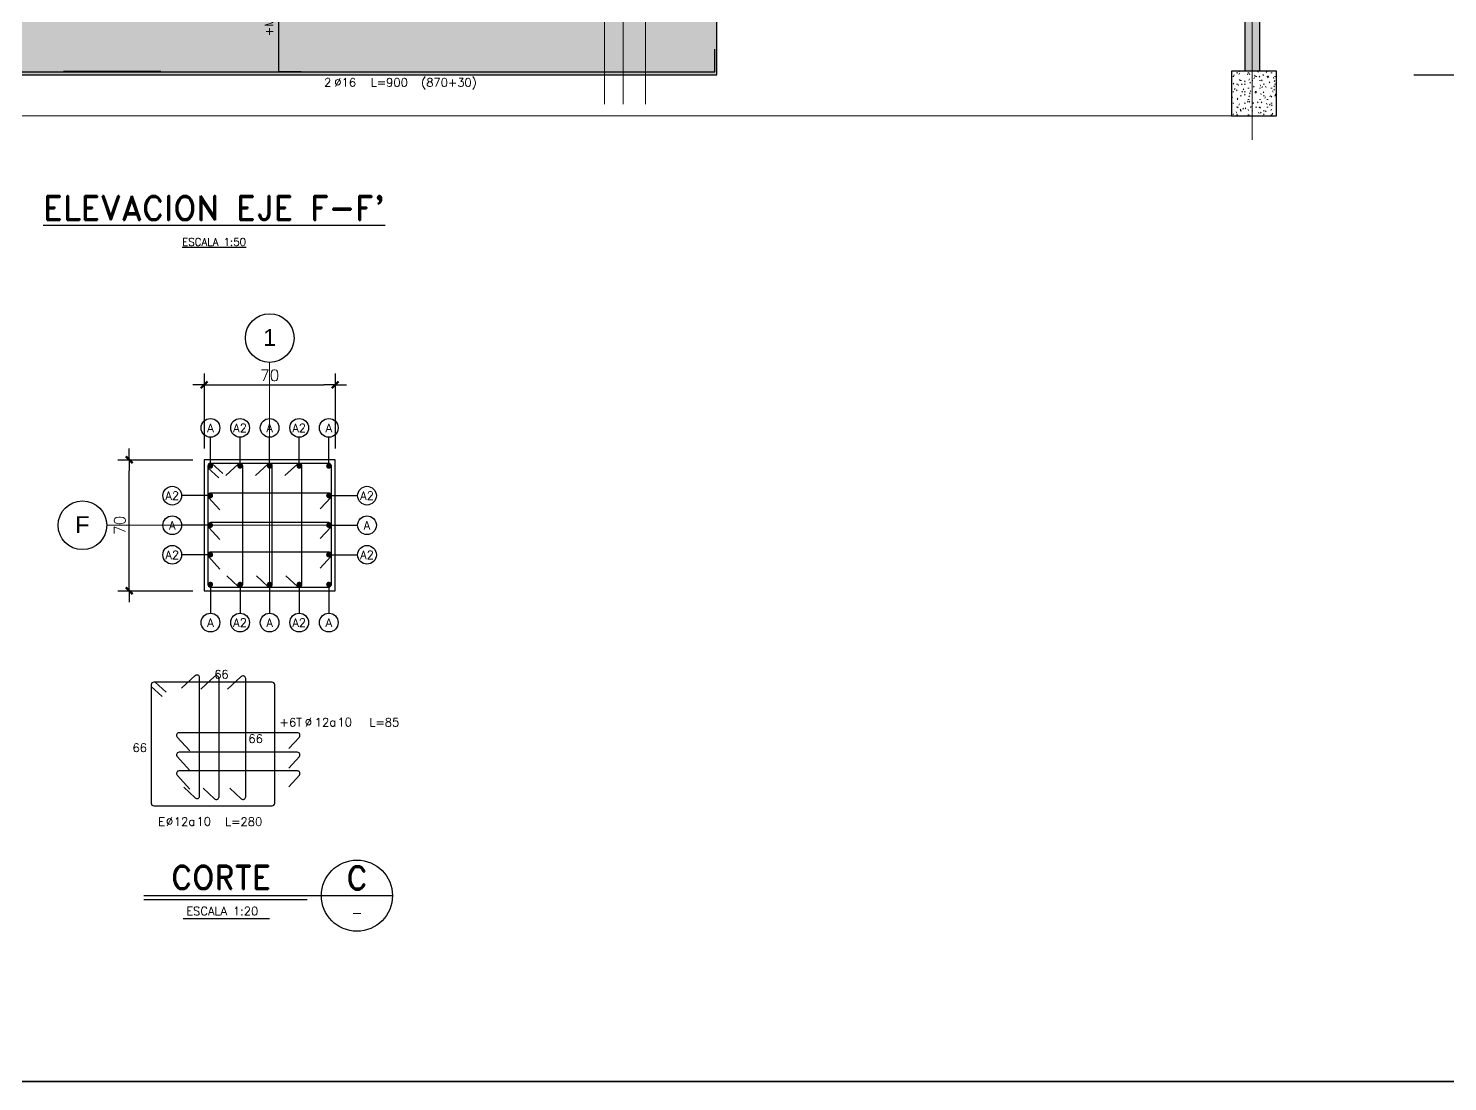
# Model space of a CAD drawing. Extents: x -58 to 5689, y 66 to 4123.
# Drawn here: x 1781 to 3676, y 68 to 1474 of the extents above; entities that cross this region are included whole.
import ezdxf
from ezdxf.enums import TextEntityAlignment as Align
from ezdxf.xclip import XClip

# ---------------------------------------------------------------- set-up
doc = ezdxf.new("R2010")
doc.units = 0
doc.header["$LTSCALE"] = 30
doc.header["$MEASUREMENT"] = 0
doc.header["$XCLIPFRAME"] = 0
doc.linetypes.add("EJEF-F'$0$RLE-PROYECCION", pattern=[0.71438, 0.47625, -0.23813])
doc.layers.get('0').update_dxf_attribs({"linetype": 'CONTINUOUS'})
for name, color, linetype in [("EJEF-F'$0$FE", 7, 'CONTINUOUS'), ("EJEF-F'$0$RL-CORTES", 5, 'CONTINUOUS'), ("EJEF-F'$0$RLA-CORTES", 5, 'CONTINUOUS'), ("EJEF-F'$0$RLA-COTAS2", 1, 'CONTINUOUS'), ("EJEF-F'$0$RLA-FE", 7, 'CONTINUOUS'), ('RLA-FORMATO', 7, 'CONTINUOUS')]:
    doc.layers.add(name, color=color, linetype=linetype)
doc.layers.add("EJEF-F'$0$RLA-ACHURADO", color=30, linetype="EJEF-F'$0$RLE-PROYECCION", lineweight=15, transparency=0.7)
for name, color, linetype, lineweight in [("EJEF-F'$0$RLA-CONTORNO", 30, 'CONTINUOUS', 25), ("EJEF-F'$0$RLA-EJE", 3, 'CONTINUOUS', 25), ("EJEF-F'$0$RLA-EJES", 1, 'CONTINUOUS', 9), ("EJEF-F'$0$RLA-NIVEL-1", 1, 'CONTINUOUS', 9), ("EJEF-F'$0$RLA-TITULO", 6, 'CONTINUOUS', 25)]:
    doc.layers.add(name, color=color, linetype=linetype, lineweight=lineweight)
doc.styles.add("EJEF-F'$0$Arial_1", font='arial.ttf', dxfattribs={"height": 22.5})
doc.styles.add("EJEF-F'$0$RomanD", font='romand.shx', dxfattribs={"height": 31.5})
doc.styles.add("EJEF-F'$0$RomanD_1", font='romand__.ttf', dxfattribs={"height": 10})
doc.styles.add("EJEF-F'$0$RomanS", font='romans.shx', dxfattribs={"height": 11.25})
doc.styles.add("EJEF-F'$0$SIETE50", font='ROMAND.SHX', dxfattribs={"height": 31.5})
doc.dimstyles.new("EJEF-F'$0$ING20", dxfattribs={"dimscale": 50, "dimtxt": 0.27, "dimasz": 0.3, "dimexe": 0.2, "dimexo": 1, "dimgap": 0.1, "dimtad": 1, "dimlfac": 0.4, "dimzin": 12, "dimdsep": 46, "dimtxsty": "EJEF-F'$0$RomanS", "dimblk1": "EJEF-F'$0$TICK1", "dimblk2": "EJEF-F'$0$TICK1", "dimsah": 1, "dimcen": 0.09, "dimse1": 1, "dimse2": 1, "dimclrd": 2, "dimclre": 4, "dimclrt": 3, "dimadec": 0, "dimazin": 0, "dimtfac": 1, "dimtix": 1, "dimtmove": 2, "dimatfit": 3, "dimldrblk": "EJEF-F'$0$TICK1", "dimfxl": 1, "dimtolj": 1, "dimtzin": 12, "dimarcsym": 0})
pattern_1 = [(0, (66.859, -1983.472), (20.32, 5.08), [1.676, -13.564, 1.676, -13.564, -81.28]), (0, (66.859, -1983.472), (20.32, 5.08), [-30.48, 1.676, -28.804, 1.676, -13.564, -35.56]), (0, (66.859, -1983.472), (20.32, 5.08), [-76.2, 1.676, -8.484, 1.676, -23.724]), (120, (74.479, -1980.932), (-14.559409, 15.057636), [1.676, -13.564, 1.676, -13.564, -81.28]), (120, (74.479, -1980.932), (-14.559409, 15.057636), [-30.48, 1.676, -28.804, 1.676, -13.564, -35.56]), (120, (74.479, -1980.932), (-14.559409, 15.057636), [-76.2, 1.676, -8.484, 1.676, -23.724]), (240, (77.019, -1970.772), (-5.760591, -20.137636), [1.676, -13.564, 1.676, -13.564, -81.28]), (240, (77.019, -1970.772), (-5.760591, -20.137636), [-30.48, 1.676, -28.804, 1.676, -13.564, -35.56]), (240, (77.019, -1970.772), (-5.760591, -20.137636), [-76.2, 1.676, -8.484, 1.676, -23.724])]

# ---------------------------------------------------------------- blocks, each defined once
blk = doc.blocks.new("EJEF-F'$0$TICK1")
at = {"color": 2}
for points in [[(0, 0), (-1, 0)], [(0, 0), (1, 0)]]:
    blk.add_lwpolyline(points, dxfattribs=at)
at = {"color": 2, "const_width": 0.2}
blk.add_lwpolyline([(-0.3, -0.3), (0.3, 0.3)], dxfattribs=at)
blk = doc.blocks.new('*D55')
at = {"layer": "EJEF-F'$0$RLA-CORTES", "color": 2, "lineweight": -2, "transparency": 16777216}
blk.add_line((-100, 15), (-100, 160), dxfattribs=at)
at = {"layer": "EJEF-F'$0$RLA-CORTES", "color": 2, "lineweight": -2, "transparency": 16777216, "xscale": 15, "yscale": 15, "zscale": 15}
for p, rotation in [((-100, 175), 90), ((-100, 0), 270)]:
    blk.add_blockref("EJEF-F'$0$TICK1", p, dxfattribs=dict(at, rotation=rotation))
at = {"layer": "EJEF-F'$0$RLA-CORTES", "color": 3, "transparency": 16777216, "insert": (-112.6, 87.5), "char_height": 15, "attachment_point": 5, "rotation": 90, "style": "EJEF-F'$0$RomanS"}
blk.add_mtext('\\A1;70', dxfattribs=at)
blk = doc.blocks.new('*D56')
at = {"layer": "EJEF-F'$0$RLA-CORTES", "color": 2, "lineweight": -2, "transparency": 16777216}
blk.add_line((15, 275), (160, 275), dxfattribs=at)
at = {"layer": "EJEF-F'$0$RLA-CORTES", "color": 2, "lineweight": -2, "transparency": 16777216, "xscale": 15, "yscale": 15, "zscale": 15, "rotation": 180}
blk.add_blockref("EJEF-F'$0$TICK1", (0, 275), dxfattribs=at)
at = {"layer": "EJEF-F'$0$RLA-CORTES", "color": 2, "lineweight": -2, "transparency": 16777216, "xscale": 15, "yscale": 15, "zscale": 15}
blk.add_blockref("EJEF-F'$0$TICK1", (175, 275), dxfattribs=at)
at = {"layer": "EJEF-F'$0$RLA-CORTES", "color": 3, "transparency": 16777216, "insert": (87.5, 287.6), "char_height": 15, "attachment_point": 5, "style": "EJEF-F'$0$RomanS"}
blk.add_mtext('\\A1;70', dxfattribs=at)
blk = doc.blocks.new("EJEF-F'$0$TITULO_CORTE")
at = {"layer": "EJEF-F'$0$RLA-CORTES", "color": 6}
for p, q in [((-45.8, -250), (286.2, -250)), ((-45.8, -255), (172.2, -255))]:
    blk.add_line(p, q, dxfattribs=at)
at = {"layer": "EJEF-F'$0$RLA-CORTES", "color": 3}
blk.add_line((6.6, -280.5), (122.1, -280.5), dxfattribs=at)
blk.add_circle((238.7, -250), 47.5, dxfattribs=at)
at = {"layer": "EJEF-F'$0$RLA-CORTES", "color": 6, "style": "EJEF-F'$0$SIETE50"}
blk.add_text('CORTE', height=31.5, dxfattribs=at).set_placement((-9.6, -241.4))
at = {"layer": "EJEF-F'$0$RLA-CORTES", "color": 6, "style": "EJEF-F'$0$SIETE50", "flags": 12}
blk.add_attdef('CORTE', text='', height=31.5, dxfattribs=at).set_placement((238.8, -226.4), align=Align.MIDDLE_CENTER)
at = {"layer": "EJEF-F'$0$RLA-CORTES", "color": 3, "style": "EJEF-F'$0$RomanS", "flags": 12}
blk.add_attdef('ESCALA', (10.9, -276.3), '', height=11.2, dxfattribs=at)
blk.add_attdef('PLANO', text='', height=13, dxfattribs=at).set_placement((238.9, -272.8), align=Align.MIDDLE)
blk = doc.blocks.new('*U58')
at = {"color": 2}
for p, q in [((5, 164.3), (19.8, 150.8)), ((10.3, 170), (25.1, 156.5))]:
    blk.add_line(p, q, dxfattribs=at)
at = {"layer": "EJEF-F'$0$RLA-CORTES", "color": 2}
for p, q in [((5, 166.5), (5, 8.5)), ((166.5, 170), (8.5, 170)), ((170, 8.5), (170, 166.5)), ((8.5, 5), (166.5, 5))]:
    blk.add_line(p, q, dxfattribs=at)
for centre, start, end in [((8.5, 166.5), 90, 180), ((166.5, 166.5), 0, 90), ((8.5, 8.5), 180, 270), ((166.5, 8.5), 270, 0)]:
    blk.add_arc(centre, 3.5, start, end, dxfattribs=at)
blk = doc.blocks.new('*U59')
at = {"layer": "EJEF-F'$0$RL-CORTES", "color": 1}
blk.add_lwpolyline([(0, 0), (0, 19.2), (0, 38.5)], dxfattribs=at)
at = {"layer": "EJEF-F'$0$RL-CORTES", "color": 2, "const_width": 3.5}
blk.add_lwpolyline([(-1.8, 0, 1), (1.8, 0, 1)], format="xyb", close=True, dxfattribs=at)
at = {"layer": "EJEF-F'$0$RL-CORTES", "color": 2}
blk.add_circle((0, 51), 12.5, dxfattribs=at)
at = {"layer": "EJEF-F'$0$RL-CORTES", "color": 9, "style": "EJEF-F'$0$RomanS", "flags": 12}
blk.add_attdef('LIN_FE', text='', height=11.2, rotation=180, dxfattribs=at).set_placement((0, 56.8), align=Align.CENTER)
blk = doc.blocks.new("EJEF-F'$0$L")
at = {"layer": "EJEF-F'$0$RL-CORTES", "color": 1}
blk.add_lwpolyline([(0, 0), (0, 19.2), (0, 38.5)], dxfattribs=at)
at = {"layer": "EJEF-F'$0$RL-CORTES", "color": 2, "const_width": 3.5}
blk.add_lwpolyline([(-1.8, 0, 1), (1.8, 0, 1)], format="xyb", close=True, dxfattribs=at)
at = {"layer": "EJEF-F'$0$RL-CORTES", "color": 2}
blk.add_circle((0, 51), 12.5, dxfattribs=at)
at = {"layer": "EJEF-F'$0$RL-CORTES", "color": 9, "style": "EJEF-F'$0$RomanS", "flags": 12}
blk.add_attdef('LIN_FE', text='', height=11.2, dxfattribs=at).set_placement((0, 45.2), align=Align.CENTER)
blk = doc.blocks.new('*U60')
at = {"layer": "EJEF-F'$0$RL-CORTES", "color": 1}
blk.add_lwpolyline([(0, 0), (0, 19.2), (0, 38.5)], dxfattribs=at)
at = {"layer": "EJEF-F'$0$RL-CORTES", "color": 2, "const_width": 3.5}
blk.add_lwpolyline([(-1.8, 0, 1), (1.8, 0, 1)], format="xyb", close=True, dxfattribs=at)
at = {"layer": "EJEF-F'$0$RL-CORTES", "color": 2}
blk.add_circle((0, 51), 12.5, dxfattribs=at)
at = {"layer": "EJEF-F'$0$RL-CORTES", "color": 9, "style": "EJEF-F'$0$RomanS", "flags": 12}
blk.add_attdef('LIN_FE', text='', height=11.2, rotation=90, dxfattribs=at).set_placement((5.8, 51), align=Align.CENTER)
blk = doc.blocks.new('*U61')
at = {"layer": "EJEF-F'$0$RL-CORTES", "color": 1}
blk.add_lwpolyline([(0, 0), (0, 19.2), (0, 38.5)], dxfattribs=at)
at = {"layer": "EJEF-F'$0$RL-CORTES", "color": 2, "const_width": 3.5}
blk.add_lwpolyline([(-1.8, 0, 1), (1.8, 0, 1)], format="xyb", close=True, dxfattribs=at)
at = {"layer": "EJEF-F'$0$RL-CORTES", "color": 2}
blk.add_circle((0, 51), 12.5, dxfattribs=at)
at = {"layer": "EJEF-F'$0$RL-CORTES", "color": 9, "style": "EJEF-F'$0$RomanS", "flags": 12}
blk.add_attdef('LIN_FE', text='', height=11.2, rotation=270, dxfattribs=at).set_placement((-5.8, 51), align=Align.CENTER)
blk = doc.blocks.new('*U63')
at = {"layer": "EJEF-F'$0$RLA-CORTES", "color": 2}
for p, q in [((-2.4, 160.6), (-19, 145.4)), ((3.5, 0), (3.5, 158)), ((-17.7, 11.5), (-2.4, -2.6))]:
    blk.add_line(p, q, dxfattribs=at)
for centre, start, end in [((0, 158), 0, 132.4703), ((0, 0), 227.5297, 0)]:
    blk.add_arc(centre, 3.5, start, end, dxfattribs=at)
blk = doc.blocks.new('*U65')
at = {"layer": "EJEF-F'$0$RLA-CORTES", "color": 2}
for p, q in [((0, 3.5), (-158, 3.5)), ((-160.6, -2.4), (-145.4, -19)), ((-11.5, -17.7), (2.6, -2.4))]:
    blk.add_line(p, q, dxfattribs=at)
for centre, start, end in [((-158, 0), 90, 222.4703), ((0, 0), 317.5297, 90)]:
    blk.add_arc(centre, 3.5, start, end, dxfattribs=at)
blk = doc.blocks.new('*U57')
for p, q in [((5, 29.3), (19.8, 15.8)), ((10.3, 35), (25.1, 21.5))]:
    blk.add_line(p, q)
at = {"layer": "EJEF-F'$0$RLA-CORTES", "color": 0}
for p, q in [((5, 31.5), (5, -126.5)), ((166.5, 35), (8.5, 35)), ((170, -126.5), (170, 31.5)), ((8.5, -130), (166.5, -130))]:
    blk.add_line(p, q, dxfattribs=at)
for centre, start, end in [((8.5, 31.5), 90, 180), ((166.5, 31.5), 0, 90), ((8.5, -126.5), 180, 270), ((166.5, -126.5), 270, 0)]:
    blk.add_arc(centre, 3.5, start, end, dxfattribs=at)
at = {"layer": "EJEF-F'$0$RLA-FE", "color": 3, "style": "EJEF-F'$0$RomanS"}
for tag, flags, p in [('PARCIAL1', 8, (98.8, 40)), ('DIAM', 12, (45, -156.8))]:
    blk.add_attdef(tag, text='', height=11.2, dxfattribs=dict(at, flags=flags)).set_placement(p, align=Align.CENTER)
at = {"layer": "EJEF-F'$0$RLA-FE", "color": 3, "style": "EJEF-F'$0$RomanS", "flags": 8}
for tag, p in [('PARCIAL2', (-0.6, -58.1)), ('ESTRIBO', (23.5, -156.8))]:
    blk.add_attdef(tag, text='', height=11.2, dxfattribs=at).set_placement(p, align=Align.RIGHT)
at = {"layer": "EJEF-F'$0$RLA-FE", "color": 3, "style": "EJEF-F'$0$RomanS"}
for tag, p, flags in [('PHI', (24.7, -156.5), 12), ('A', (54.8, -156.5), 12), ('ESP', (65.7, -156.5), 12), ('TEXTO_FE1', (103.6, -156.8), 8), ('TIPO', (99.4, -210.2), 13), ('CORTE', (85.6, -229.2), 13), ('NUM', (93.5, -248.9), 13)]:
    blk.add_attdef(tag, p, '', height=11.2, dxfattribs=dict(at, flags=flags))
blk = doc.blocks.new('*U62')
at = {"layer": "EJEF-F'$0$RLA-CORTES", "color": 0}
for p, q in [((-2.4, 25.2), (-20.8, 8.3)), ((3.5, -135.4), (3.5, 22.6)), ((-17.7, -123.9), (-2.4, -138))]:
    blk.add_line(p, q, dxfattribs=at)
for centre, start, end in [((0, 22.6), 0, 132.4703), ((0, -135.4), 227.5297, 0)]:
    blk.add_arc(centre, 3.5, start, end, dxfattribs=at)
at = {"layer": "EJEF-F'$0$RLA-CORTES", "color": 3, "style": "EJEF-F'$0$RomanS", "flags": 12}
blk.add_attdef('ALT', text='', height=11.2, dxfattribs=at).set_placement((226.2, -215), align=Align.CENTER)
at = {"layer": "EJEF-F'$0$RLA-FE", "color": 3, "style": "EJEF-F'$0$RomanS", "flags": 8}
blk.add_attdef('TRABA', text='', height=11.2, dxfattribs=at).set_placement((78.5, -41.5), align=Align.RIGHT)
at = {"layer": "EJEF-F'$0$RLA-FE", "color": 3, "style": "EJEF-F'$0$RomanS"}
for tag, p, flags in [('PHI', (82.4, -41.3), 12), ('A', (115.1, -41.3), 12), ('ESP', (126, -41.3), 12), ('TEXTO_FE1', (168.6, -41.5), 8), ('PARCIAL1', (7, -63.4), 8), ('TIPO', (209.9, -160.3), 13), ('CORTE', (196, -179.2), 13), ('NUM', (205.3, -198), 13)]:
    blk.add_attdef(tag, p, '', height=11.2, dxfattribs=dict(at, flags=flags))
at = {"layer": "EJEF-F'$0$RLA-FE", "color": 3, "style": "EJEF-F'$0$RomanS", "flags": 12}
blk.add_attdef('DIAM', text='', height=11.2, dxfattribs=at).set_placement((105.3, -41.5), align=Align.CENTER)
blk = doc.blocks.new('*U64')
at = {"layer": "EJEF-F'$0$RLA-CORTES", "color": 0}
for p, q in [((79, -52.9), (-79, -52.9)), ((-81.6, -58.8), (-64.7, -77.2)), ((67.5, -74.1), (81.6, -58.8))]:
    blk.add_line(p, q, dxfattribs=at)
for centre, start, end in [((-79, -56.4), 90, 222.4703), ((79, -56.4), 317.5297, 90)]:
    blk.add_arc(centre, 3.5, start, end, dxfattribs=at)
at = {"layer": "EJEF-F'$0$RLA-CORTES", "color": 3, "style": "EJEF-F'$0$RomanS", "flags": 12}
blk.add_attdef('ALT', text='', height=11.2, dxfattribs=at).set_placement((226.2, -215), align=Align.CENTER)
at = {"layer": "EJEF-F'$0$RLA-FE", "color": 3, "style": "EJEF-F'$0$RomanS", "flags": 13}
for tag, p in [('TIPO', (209.9, -160.3)), ('CORTE', (196, -179.2)), ('NUM', (205.3, -198))]:
    blk.add_attdef(tag, p, '', height=11.2, dxfattribs=at)
blk = doc.blocks.new('*U93')
at = {"layer": "EJEF-F'$0$RLA-CORTES", "color": 0}
for p, q in [((-2.4, 25.2), (-20.8, 8.3)), ((3.5, -135.4), (3.5, 22.6)), ((-17.7, -123.9), (-2.4, -138))]:
    blk.add_line(p, q, dxfattribs=at)
for centre, start, end in [((0, 22.6), 0, 132.4703), ((0, -135.4), 227.5297, 0)]:
    blk.add_arc(centre, 3.5, start, end, dxfattribs=at)
at = {"layer": "EJEF-F'$0$RLA-CORTES", "color": 3, "style": "EJEF-F'$0$RomanS", "flags": 12}
blk.add_attdef('ALT', text='', height=11.2, dxfattribs=at).set_placement((226.2, -215), align=Align.CENTER)
at = {"layer": "EJEF-F'$0$RLA-FE", "color": 3, "style": "EJEF-F'$0$RomanS", "flags": 13}
for tag, p in [('TIPO', (209.9, -160.3)), ('CORTE', (196, -179.2)), ('NUM', (205.3, -198))]:
    blk.add_attdef(tag, p, '', height=11.2, dxfattribs=at)
blk = doc.blocks.new("EJEF-F'$0$FLECHA")
at = {"color": 2}
blk.add_lwpolyline([(0, 0, 0, 5, 0), (19.2, 0, 5, 5, 0)], format="xyseb", dxfattribs=at)
blk = doc.blocks.new('*U133')
at = {"layer": "EJEF-F'$0$RLA-FE"}
h = blk.add_hatch(color=256, dxfattribs=at)
edge = h.paths.add_edge_path()
edge.add_arc((119.2, 0), 3, 0, 360)
at = {"layer": "EJEF-F'$0$RLA-FE", "color": 1}
blk.add_line((119.2, -399.9), (119.2, 420.1), dxfattribs=at)
at = {"layer": "EJEF-F'$0$RLA-FE"}
for p, q in [((0, -30), (0, 0)), ((0, 0), (168.2, 0)), ((168.2, 0), (218.2, 0)), ((218.2, 0), (250, 0)), ((250, 0), (250, 0))]:
    blk.add_line(p, q, dxfattribs=at)
blk.add_circle((119.2, 0), 3, dxfattribs=at)
at = {"layer": "EJEF-F'$0$FE", "color": 1, "rotation": 270}
blk.add_blockref("EJEF-F'$0$FLECHA", (119.2, 420.1), dxfattribs=at)
at = {"layer": "EJEF-F'$0$FE", "color": 1, "xscale": -1, "rotation": 270}
blk.add_blockref("EJEF-F'$0$FLECHA", (119.2, -399.9), dxfattribs=at)
at = {"layer": "EJEF-F'$0$RLA-FE", "color": 3, "style": "EJEF-F'$0$RomanS"}
for tag, flags, p in [('TEXTO_FE2', 8, (142.1, 26.5)), ('+SUPLE', 12, (90, 7.3))]:
    blk.add_attdef(tag, text='', height=11.2, dxfattribs=dict(at, flags=flags)).set_placement(p, align=Align.RIGHT)
for tag, p, flags in [('LADO', (154.8, 26.5), 8), ('PHI', (94.1, 7.5), 14), ('A', (124.7, 7.3), 12), ('ESP', (135.6, 7.3), 12), ('MINUS', (160.7, 7.3), 13), ('TEXTO_FE1', (166.8, 7.3), 8), ('MARK', (174, 7.3), 13), ('TIPO', (104.6, -50.7), 13), ('NVECES', (90.7, -69.6), 13), ('NUMFE', (94.6, -89.4), 13), ('CAPA', (102.8, -108.5), 13), ('DESPLAZA', (259, -126.5), 13), ('ESPACIO', (265, -144.9), 13), ('CANT', (278.9, -163.7), 13), ('REC', (283.3, -184.4), 9)]:
    blk.add_attdef(tag, p, '', height=11.2, dxfattribs=dict(at, flags=flags))
at = {"layer": "EJEF-F'$0$RLA-FE", "color": 3, "style": "EJEF-F'$0$RomanS", "flags": 12}
blk.add_attdef('DIAM', text='', height=11.2, dxfattribs=at).set_placement((114.9, 7.3), align=Align.CENTER)
blk = doc.blocks.new("EJEF-F'$0$Grid - RLE-EJE-192293-EJE F-F_")
at = {"layer": "EJEF-F'$0$RLA-EJE"}
blk.add_circle((369.8, 1495.5), 32.5, dxfattribs=at)
blk = doc.blocks.new('*U198')
at = {"layer": "EJEF-F'$0$RLA-FE"}
for p, q in [((0, 30), (0, 0)), ((0, 0), (1088.2, 0)), ((1088.2, 0), (1138.2, 0)), ((1138.2, 0), (1170, 0)), ((1170, 0), (1170, 0))]:
    blk.add_line(p, q, dxfattribs=at)
at = {"layer": "EJEF-F'$0$RLA-FE", "color": 3, "style": "EJEF-F'$0$RomanS", "flags": 8}
for tag, p in [('F=', (493.4, -19.9)), ('NUM', (507.8, -19.9))]:
    blk.add_attdef(tag, text='', height=11.2, dxfattribs=at).set_placement(p, align=Align.RIGHT)
at = {"layer": "EJEF-F'$0$RLA-FE", "color": 3, "style": "EJEF-F'$0$RomanS"}
for tag, p, flags in [('PHI', (511.7, -19.7), 12), ('DIAM', (521.6, -19.9), 12), ('MINUS', (543.6, -19.9), 13), ('MARK', (557, -19.9), 13), ('TEXTO_FE1', (560.3, -19.9), 8), ('TEXTO_FE2', (627.8, -19.9), 8), ('TIPO', (583.8, -57.9), 13), ('NVECES', (569.9, -76.9), 13), ('NUMFE', (573.9, -96.6), 13), ('CAPA', (582.1, -115.7), 13), ('DESPLAZA', (277.2, -134.2), 13), ('ESPACIO', (283.2, -152.5), 13), ('CANT', (297.1, -171.3), 13)]:
    blk.add_attdef(tag, p, '', height=11.2, dxfattribs=dict(at, flags=flags))
blk = doc.blocks.new('*U199')
at = {"layer": "EJEF-F'$0$RLA-FE"}
for p, q in [((870, 0), (870, 30)), ((0, 0), (0, 0)), ((0, 0), (788.2, 0)), ((788.2, 0), (838.2, 0)), ((838.2, 0), (870, 0))]:
    blk.add_line(p, q, dxfattribs=at)
at = {"layer": "EJEF-F'$0$RLA-FE", "color": 3, "style": "EJEF-F'$0$RomanS", "flags": 8}
for tag, p in [('F=', (343.4, -19.9)), ('NUM', (357.8, -19.9))]:
    blk.add_attdef(tag, text='', height=11.2, dxfattribs=at).set_placement(p, align=Align.RIGHT)
at = {"layer": "EJEF-F'$0$RLA-FE", "color": 3, "style": "EJEF-F'$0$RomanS"}
for tag, p, flags in [('PHI', (361.7, -19.7), 12), ('DIAM', (371.6, -19.9), 12), ('MINUS', (393.6, -19.9), 13), ('MARK', (407, -19.9), 13), ('TEXTO_FE1', (410.3, -19.9), 8), ('TEXTO_FE2', (477.8, -19.9), 8), ('TIPO', (433.8, -57.9), 13), ('NVECES', (419.9, -76.9), 13), ('NUMFE', (423.9, -96.6), 13), ('CAPA', (432.1, -115.7), 13), ('DESPLAZA', (277.2, -134.2), 13), ('ESPACIO', (283.2, -152.5), 13), ('CANT', (297.1, -171.3), 13)]:
    blk.add_attdef(tag, p, '', height=11.2, dxfattribs=dict(at, flags=flags))
blk = doc.blocks.new('*U200')
at = {"layer": "EJEF-F'$0$RLA-FE", "color": 6}
blk.add_line((0, 1), (130, 1), dxfattribs=at)
at = {"layer": "EJEF-F'$0$RLA-FE", "color": 3, "style": "EJEF-F'$0$RomanS", "flags": 8}
for tag, p in [('(', (50.6, 9.1)), ('EMP', (69.7, 9.1)), (')', (89, 9.1))]:
    blk.add_attdef(tag, text='', height=11.2, dxfattribs=at).set_placement(p, align=Align.CENTER)
blk = doc.blocks.new('*U54')
at = {"layer": "EJEF-F'$0$RLA-CORTES", "color": 1}
for p, q in [((0, 290), (0, 190)), ((175, 290), (175, 190)), ((-115, 175), (-15, 175)), ((-115, 0), (-15, 0))]:
    blk.add_line(p, q, dxfattribs=at)
at = {"layer": "EJEF-F'$0$RLA-CORTES"}
for p, q in [((175, 175), (0, 175)), ((0, 175), (0, 0)), ((175, 0), (175, 175)), ((0, 0), (175, 0))]:
    blk.add_line(p, q, dxfattribs=at)
dim = blk.add_linear_dim(base=(175, 275), p1=(0, 275), p2=(175, 275), dimstyle="EJEF-F'$0$ING20", dxfattribs=at)
dim.commit()
dim.dimension.update_dxf_attribs({"geometry": '*D56', "text_midpoint": (87.5, 287.569)})
dim = blk.add_linear_dim(base=(-100, 175), p1=(-100, 0), p2=(-100, 175), angle=90, dimstyle="EJEF-F'$0$ING20", dxfattribs=at)
dim.commit()
dim.dimension.update_dxf_attribs({"geometry": '*D55', "text_midpoint": (-112.569, 87.5)})
blk = doc.blocks.new("EJEF-F'")
at = {"layer": "EJEF-F'$0$RLA-ACHURADO"}
h = blk.add_hatch(dxfattribs=at)
h.set_pattern_fill('SAND - DENSE', color=256, style=0, pattern_type=2)
h.set_pattern_definition(pattern_1)
h.paths.add_polyline_path([(1285.18, -952), (1285.18, -425), (1265.18, -425), (1265.18, -952)], flags=0)
h = blk.add_hatch(dxfattribs=at)
h.set_pattern_fill('SAND - DENSE', color=256, style=0, pattern_type=2)
h.set_pattern_definition(pattern_1)
h.paths.add_polyline_path([(-75.25, -957), (560.2, -957), (560.2, -857), (-1354.82, -857), (-1354.82, -957), (-481.41, -957)], flags=0)
h = blk.add_hatch(dxfattribs=at)
h.set_pattern_fill('SAND - DENSE', color=256, style=0, pattern_type=2)
h.set_pattern_definition(pattern_1)
h.paths.add_polyline_path([(1247.68, -1012), (1307.68, -1012), (1307.68, -952), (1247.68, -952)], flags=0)
at = {"layer": "EJEF-F'$0$RLA-CONTORNO"}
for p, q in [((1265.18, -425), (1265.18, -952)), ((1285.18, -952), (1285.18, -425)), ((560.2, -957), (560.2, -857)), ((-1354.82, -957), (560.2, -957)), ((1307.68, -952), (1247.68, -952)), ((1247.68, -952), (1247.68, -1012)), ((1307.68, -1012), (1307.68, -952)), ((1247.68, -1012), (1307.68, -1012))]:
    blk.add_line(p, q, dxfattribs=at)
at = {"layer": "EJEF-F'$0$RLA-COTAS2"}
blk.add_line((1490.87, -957), (1960.54, -957), dxfattribs=at)
at = {"layer": "EJEF-F'$0$RLA-EJES"}
for p, q in [((435.18, -996.18), (435.18, 1463)), ((1275.18, -1044.1), (1275.18, 1463)), ((410.2, -996.18), (410.2, 1443.81)), ((465.2, -996.18), (465.2, 1438.5)), ((3671.25, -199.3), (3671.25, -522.94)), ((3453.75, -416.8), (3780.24, -416.8))]:
    blk.add_line(p, q, dxfattribs=at)
at = {"layer": "EJEF-F'$0$RLA-NIVEL-1"}
blk.add_line((1247.68, -1012), (-1965.98, -1012), dxfattribs=at)
at = {"layer": "EJEF-F'$0$RLA-CORTES"}
for name in ['*U58', '*U54']:
    blk.add_blockref(name, (3583.75, -504.3), dxfattribs=at)
ref = blk.add_blockref("EJEF-F'$0$TITULO_CORTE", (3549.1, -661.4), dxfattribs=at)
ref.add_attrib('ESCALA', 'ESCALA 1:20', (3559.98, -937.66), dxfattribs={"color": 3, "height": 11.25, "style": "EJEF-F'$0$RomanS"})
ref.add_attrib('CORTE', 'C', dxfattribs={"color": 6, "height": 31.5, "style": "EJEF-F'$0$SIETE50"}).set_placement((3787.89, -887.8), align=Align.MIDDLE_CENTER)
ref.add_attrib('PLANO', '-', dxfattribs={"color": 3, "height": 13, "style": "EJEF-F'$0$RomanS"}).set_placement((3787.97, -934.2), align=Align.MIDDLE)
at = {"layer": "EJEF-F'$0$RLA-EJE"}
for p in [(3301.5, -1662.3), (3051.5, -1912.3)]:
    blk.add_blockref("EJEF-F'$0$Grid - RLE-EJE-192293-EJE F-F_", p, dxfattribs=at)
at = {"layer": "EJEF-F'$0$RLA-FE"}
ref = blk.add_blockref("EJEF-F'$0$L", (3592.25, -337.8), dxfattribs=at)
ref.add_attrib('LIN_FE', 'A', dxfattribs={"layer": "EJEF-F'$0$RL-CORTES", "color": 9, "height": 11.25, "style": "EJEF-F'$0$RomanS"}).set_placement((3592.23, -292.56), align=Align.CENTER)
ref = blk.add_blockref("EJEF-F'$0$L", (3631.75, -337.8), dxfattribs=at)
ref.add_attrib('LIN_FE', 'A2', dxfattribs={"layer": "EJEF-F'$0$RL-CORTES", "color": 9, "height": 11.25, "style": "EJEF-F'$0$RomanS"}).set_placement((3631.73, -292.56), align=Align.CENTER)
ref = blk.add_blockref("EJEF-F'$0$L", (3671.25, -337.8), dxfattribs=at)
ref.add_attrib('LIN_FE', 'A', dxfattribs={"layer": "EJEF-F'$0$RL-CORTES", "color": 9, "height": 11.25, "style": "EJEF-F'$0$RomanS"}).set_placement((3671.23, -292.56), align=Align.CENTER)
ref = blk.add_blockref("EJEF-F'$0$L", (3710.75, -337.8), dxfattribs=at)
ref.add_attrib('LIN_FE', 'A2', dxfattribs={"layer": "EJEF-F'$0$RL-CORTES", "color": 9, "height": 11.25, "style": "EJEF-F'$0$RomanS"}).set_placement((3710.73, -292.56), align=Align.CENTER)
ref = blk.add_blockref("EJEF-F'$0$L", (3750.25, -337.8), dxfattribs=at)
ref.add_attrib('LIN_FE', 'A', dxfattribs={"layer": "EJEF-F'$0$RL-CORTES", "color": 9, "height": 11.25, "style": "EJEF-F'$0$RomanS"}).set_placement((3750.23, -292.56), align=Align.CENTER)
for name, p in [('*U65', (3750.25, -377.3)), ('*U65', (3750.25, -416.8)), ('*U65', (3750.25, -456.3)), ('*U63', (3631.75, -495.8)), ('*U63', (3671.25, -495.8)), ('*U63', (3710.75, -495.8)), ('*U93', (3574.26, -642.85)), ('*U93', (3600.16, -644.03)), ('*U64', (3629.31, -640.87)), ('*U64', (3629.31, -667.01)), ('*U64', (3629.31, -691.91)), ('*U200', (-312.3, -953))]:
    blk.add_blockref(name, p, dxfattribs=at)
ref = blk.add_blockref('*U62', (3635.82, -644.03), dxfattribs=at)
ref.add_attrib('DIAM', '12', dxfattribs={"color": 3, "height": 11.25, "style": "EJEF-F'$0$RomanS"}).set_placement((3741.16, -685.55), align=Align.CENTER)
ref.add_attrib('TRABA', '+6T', dxfattribs={"color": 3, "height": 11.25, "style": "EJEF-F'$0$RomanS"}).set_placement((3714.34, -685.55), align=Align.RIGHT)
ref.add_attrib('TEXTO_FE1', 'L=85', (3804.37, -685.55), dxfattribs={"color": 3, "height": 11.25, "style": "EJEF-F'$0$RomanS"})
ref.add_attrib('PHI', '%%C', (3718.24, -685.34), dxfattribs={"color": 3, "height": 11.25, "style": "EJEF-F'$0$RomanS"})
ref.add_attrib('A', 'a', (3750.95, -685.34), dxfattribs={"color": 3, "height": 11.25, "style": "EJEF-F'$0$RomanS"})
ref.add_attrib('ESP', '10', (3761.8, -685.34), dxfattribs={"color": 3, "height": 11.25, "style": "EJEF-F'$0$RomanS"})
ref.add_attrib('PARCIAL1', '66', (3642.84, -707.4), dxfattribs={"color": 3, "height": 11.25, "style": "EJEF-F'$0$RomanS"})
ref = blk.add_blockref('*U57', (3508.08, -661.4), dxfattribs=at)
ref.add_attrib('DIAM', '12', dxfattribs={"color": 3, "height": 11.25, "style": "EJEF-F'$0$RomanS"}).set_placement((3553.1, -818.16), align=Align.CENTER)
ref.add_attrib('ESTRIBO', 'E', dxfattribs={"color": 3, "height": 11.25, "style": "EJEF-F'$0$RomanS"}).set_placement((3531.6, -818.16), align=Align.RIGHT)
ref.add_attrib('TEXTO_FE1', 'L=280', (3611.67, -818.16), dxfattribs={"color": 3, "height": 11.25, "style": "EJEF-F'$0$RomanS"})
ref.add_attrib('PHI', '%%C', (3532.8, -817.95), dxfattribs={"color": 3, "height": 11.25, "style": "EJEF-F'$0$RomanS"})
ref.add_attrib('A', 'a', (3562.89, -817.95), dxfattribs={"color": 3, "height": 11.25, "style": "EJEF-F'$0$RomanS"})
ref.add_attrib('ESP', '10', (3573.74, -817.95), dxfattribs={"color": 3, "height": 11.25, "style": "EJEF-F'$0$RomanS"})
ref.add_attrib('PARCIAL1', '66', dxfattribs={"color": 3, "height": 11.25, "style": "EJEF-F'$0$RomanS"}).set_placement((3606.91, -621.42), align=Align.CENTER)
ref.add_attrib('PARCIAL2', '66', dxfattribs={"color": 3, "height": 11.25, "style": "EJEF-F'$0$RomanS"}).set_placement((3507.47, -719.54), align=Align.RIGHT)
ref = blk.add_blockref('*U61', (3592.25, -377.3), dxfattribs=dict(at, rotation=90))
ref.add_attrib('LIN_FE', 'A2', dxfattribs={"layer": "EJEF-F'$0$RL-CORTES", "color": 9, "height": 11.25, "style": "EJEF-F'$0$RomanS"}).set_placement((3541.23, -383.06), align=Align.CENTER)
ref = blk.add_blockref('*U61', (3592.25, -416.8), dxfattribs=dict(at, rotation=90))
ref.add_attrib('LIN_FE', 'A', dxfattribs={"layer": "EJEF-F'$0$RL-CORTES", "color": 9, "height": 11.25, "style": "EJEF-F'$0$RomanS"}).set_placement((3541.23, -422.56), align=Align.CENTER)
ref = blk.add_blockref('*U61', (3592.25, -456.3), dxfattribs=dict(at, rotation=90))
ref.add_attrib('LIN_FE', 'A2', dxfattribs={"layer": "EJEF-F'$0$RL-CORTES", "color": 9, "height": 11.25, "style": "EJEF-F'$0$RomanS"}).set_placement((3541.23, -462.06), align=Align.CENTER)
ref = blk.add_blockref('*U60', (3750.25, -377.3), dxfattribs=dict(at, rotation=270))
ref.add_attrib('LIN_FE', 'A2', dxfattribs={"layer": "EJEF-F'$0$RL-CORTES", "color": 9, "height": 11.25, "style": "EJEF-F'$0$RomanS"}).set_placement((3801.23, -383.06), align=Align.CENTER)
ref = blk.add_blockref('*U60', (3750.25, -416.8), dxfattribs=dict(at, rotation=270))
ref.add_attrib('LIN_FE', 'A', dxfattribs={"layer": "EJEF-F'$0$RL-CORTES", "color": 9, "height": 11.25, "style": "EJEF-F'$0$RomanS"}).set_placement((3801.23, -422.56), align=Align.CENTER)
ref = blk.add_blockref('*U60', (3750.25, -456.3), dxfattribs=dict(at, rotation=270))
ref.add_attrib('LIN_FE', 'A2', dxfattribs={"layer": "EJEF-F'$0$RL-CORTES", "color": 9, "height": 11.25, "style": "EJEF-F'$0$RomanS"}).set_placement((3801.23, -462.06), align=Align.CENTER)
ref = blk.add_blockref('*U59', (3592.25, -495.8), dxfattribs=dict(at, rotation=180))
ref.add_attrib('LIN_FE', 'A', dxfattribs={"layer": "EJEF-F'$0$RL-CORTES", "color": 9, "height": 11.25, "style": "EJEF-F'$0$RomanS"}).set_placement((3592.23, -552.56), align=Align.CENTER)
ref = blk.add_blockref('*U59', (3631.75, -495.8), dxfattribs=dict(at, rotation=180))
ref.add_attrib('LIN_FE', 'A2', dxfattribs={"layer": "EJEF-F'$0$RL-CORTES", "color": 9, "height": 11.25, "style": "EJEF-F'$0$RomanS"}).set_placement((3631.73, -552.56), align=Align.CENTER)
ref = blk.add_blockref('*U59', (3671.25, -495.8), dxfattribs=dict(at, rotation=180))
ref.add_attrib('LIN_FE', 'A', dxfattribs={"layer": "EJEF-F'$0$RL-CORTES", "color": 9, "height": 11.25, "style": "EJEF-F'$0$RomanS"}).set_placement((3671.23, -552.56), align=Align.CENTER)
ref = blk.add_blockref('*U59', (3710.75, -495.8), dxfattribs=dict(at, rotation=180))
ref.add_attrib('LIN_FE', 'A2', dxfattribs={"layer": "EJEF-F'$0$RL-CORTES", "color": 9, "height": 11.25, "style": "EJEF-F'$0$RomanS"}).set_placement((3710.73, -552.56), align=Align.CENTER)
ref = blk.add_blockref('*U59', (3750.25, -495.8), dxfattribs=dict(at, rotation=180))
ref.add_attrib('LIN_FE', 'A', dxfattribs={"layer": "EJEF-F'$0$RL-CORTES", "color": 9, "height": 11.25, "style": "EJEF-F'$0$RomanS"}).set_placement((3750.23, -552.56), align=Align.CENTER)
ref = blk.add_blockref('*U133', (-24.72, -953), dxfattribs=dict(at, rotation=90))
ref.add_attrib('DIAM', '16', dxfattribs={"color": 3, "height": 11.25, "rotation": 90, "style": "EJEF-F'$0$RomanS"}).set_placement((-32.04, -838.12), align=Align.CENTER)
ref.add_attrib('LADO', '(LADO TIERRA)', (-51.24, -798.25), dxfattribs={"color": 3, "height": 11.25, "rotation": 90, "style": "EJEF-F'$0$RomanS"})
ref.add_attrib('TEXTO_FE1', 'L=280', (-32.04, -786.16), dxfattribs={"color": 3, "height": 11.25, "rotation": 90, "style": "EJEF-F'$0$RomanS"})
ref.add_attrib('TEXTO_FE2', '(30+250)', dxfattribs={"color": 3, "height": 11.25, "rotation": 90, "style": "EJEF-F'$0$RomanS"}).set_placement((-51.24, -810.91), align=Align.RIGHT)
ref.add_attrib('+SUPLE', '+M.V.', dxfattribs={"color": 3, "height": 11.25, "rotation": 90, "style": "EJEF-F'$0$RomanS"}).set_placement((-32.04, -862.96), align=Align.RIGHT)
ref.add_attrib('A', 'a', (-32.04, -828.32), dxfattribs={"color": 3, "height": 11.25, "rotation": 90, "style": "EJEF-F'$0$RomanS"})
ref.add_attrib('ESP', '20', (-32.04, -817.42), dxfattribs={"color": 3, "height": 11.25, "rotation": 90, "style": "EJEF-F'$0$RomanS"})
ref = blk.add_blockref('*U198', (-1352.32, -953), dxfattribs=at)
ref.add_attrib('DIAM', '16', (-830.72, -972.89), dxfattribs={"color": 3, "height": 11.25, "style": "EJEF-F'$0$RomanS"})
ref.add_attrib('NUM', '2', dxfattribs={"color": 3, "height": 11.25, "style": "EJEF-F'$0$RomanS"}).set_placement((-844.47, -972.89), align=Align.RIGHT)
ref.add_attrib('TEXTO_FE1', 'L=1200', (-792.01, -972.89), dxfattribs={"color": 3, "height": 11.25, "style": "EJEF-F'$0$RomanS"})
ref.add_attrib('TEXTO_FE2', '(30+1170)', (-724.49, -972.88), dxfattribs={"color": 3, "height": 11.25, "style": "EJEF-F'$0$RomanS"})
ref.add_attrib('PHI', '%%C', (-840.57, -972.68), dxfattribs={"color": 3, "height": 11.25, "style": "EJEF-F'$0$RomanS"})
ref = blk.add_blockref('*U199', (-312.3, -953), dxfattribs=at)
ref.add_attrib('DIAM', '16', (59.3, -972.89), dxfattribs={"color": 3, "height": 11.25, "style": "EJEF-F'$0$RomanS"})
ref.add_attrib('NUM', '2', dxfattribs={"color": 3, "height": 11.25, "style": "EJEF-F'$0$RomanS"}).set_placement((45.55, -972.89), align=Align.RIGHT)
ref.add_attrib('TEXTO_FE1', 'L=900', (98.01, -972.89), dxfattribs={"color": 3, "height": 11.25, "style": "EJEF-F'$0$RomanS"})
ref.add_attrib('TEXTO_FE2', '(870+30)', (165.53, -972.88), dxfattribs={"color": 3, "height": 11.25, "style": "EJEF-F'$0$RomanS"})
ref.add_attrib('PHI', '%%C', (49.45, -972.68), dxfattribs={"color": 3, "height": 11.25, "style": "EJEF-F'$0$RomanS"})
at = {"layer": "EJEF-F'$0$RLA-EJE", "color": 5, "char_height": 22.5, "width": 20.9352, "attachment_point": 2, "line_spacing_factor": 0.941778, "style": "EJEF-F'$0$Arial_1"}
for s, insert in [('1', (3671.25, -154.85)), ('F', (3421.25, -404.85))]:
    blk.add_mtext(s, dxfattribs=dict(at, insert=insert))
at = {"layer": "EJEF-F'$0$RLA-TITULO", "insert": (-110.97, -1118.72), "char_height": 32.5, "width": 618.7316, "attachment_point": 2, "line_spacing_factor": 1.146391, "style": "EJEF-F'$0$RomanD"}
blk.add_mtext("\\LELEVACION EJE F-F'", dxfattribs=at)
at = {"layer": "EJEF-F'$0$RLA-TITULO", "color": 3, "insert": (-110.97, -1175.25), "char_height": 10, "width": 117.2956, "attachment_point": 2, "line_spacing_factor": 1.146391, "style": "EJEF-F'$0$RomanD_1"}
blk.add_mtext('\\LESCALA 1:50', dxfattribs=at)

msp = doc.modelspace()

# ---------------------------------------------------------------- linework, layer by layer
at = {"layer": 'RLA-FORMATO', "color": 6, "linetype": 'Continuous'}
for p, q in [((-58.1, 68.1), (5686.9, 68.1)), ((5686.9, 68.1), (426.9, 68.1))]:
    msp.add_line(p, q, dxfattribs=at)

# ---------------------------------------------------------------- block references
ref = msp.add_blockref("EJEF-F'", (2140, 2369.5))
XClip(ref).set_block_clipping_path([(-2004.783703171, -1263.5272463381), (2026.7450959108, 1590.6902151833)])
ref = msp.add_blockref("EJEF-F'", (-1568.1, 1227.8))
XClip(ref).set_block_clipping_path([(2097.7333871728, -975.8712160567), (4080.9818891054, -98.1859010066)])

doc.saveas('drawing.dxf')
